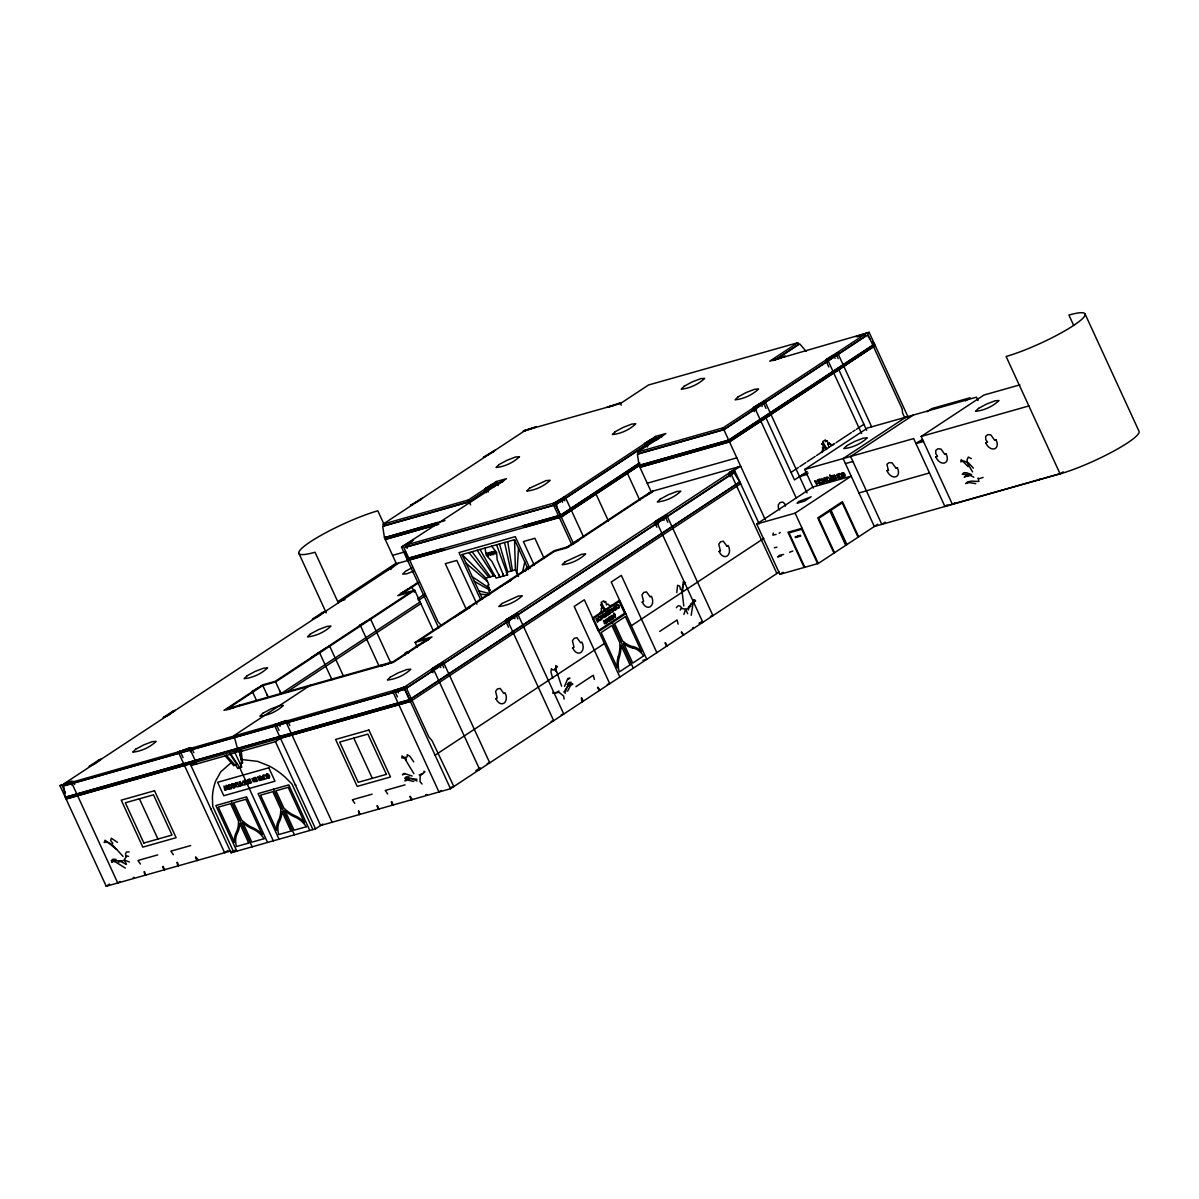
<?xml version="1.0" encoding="UTF-8"?>
<svg xmlns="http://www.w3.org/2000/svg" width="1199" height="1199" viewBox="0 0 1199 1199"><rect width="100%" height="100%" fill="white"/><g stroke="black" fill="none" stroke-linecap="round" stroke-linejoin="round"><path stroke-width="1.5" d="M795.866 537.497L795.881 536.433L796.346 537.197M607.144 620.662L607.174 618.324L609.137 621.157M516.919 573.137L518.538 548.348M613.558 617.515L613.543 617.86A1.798 1.259 74.2 0 1 613.184 618.684L612.749 618.969M691.194 615.267L692.932 604.071L694.835 599.74L692.722 599.995M553.054 692.123L552.889 693.352L559.064 692.363L563.62 696.034L564.1 699.092M797.02 536.597L797.515 537.017M800.168 535.473L800.692 536.148L800.093 535.219M773.265 532.97L772.845 535.144L776.098 534.409M607.054 614.383C603.981 617.125 606.139 607.159 607.488 615.312L608.418 614.697L606.979 611.58M615.087 616.376C612.929 621.592 613.199 606.409 615.432 617.11C614.083 608.972 611.925 618.924 614.997 616.196M522.509 572.103L524.802 561.971M565.089 693.322L566.827 687.297L571.189 682.276L568.955 682.396L567.157 684.629M607.144 614.577L606.424 616.046L606.889 615.012L605.585 614.532L605.375 612.899L609.137 610.171L610.561 613.274L608.642 614.532L609.572 613.753L608.268 610.92L607.428 611.295M688.241 610.051L689.71 605.675L690.969 606.08L685.408 609.886L683.88 614.458M564.534 686.353L567.876 678.454L569.99 678.199L567.712 679.353M525.297 571.428L526.916 566.572M601.179 617.35L602.393 614.487L603.831 617.755L603.352 616.586M603.082 616.271L601.883 619.134L600.504 615.851L600.909 617.035M614.218 608.927L613.019 611.79L611.52 608.582L612.314 610.006L613.528 607.144L614.967 610.411L614.487 609.242M680.178 610.096L680.942 608.552L685.483 609.047L687.686 613.693M567.607 691.149L570.439 685.708L572.837 683.985L570.409 684.344L567.562 686.727L563.815 692.108M799.148 536.118C800.872 536.942 799.253 534.544 799.718 536.253M688.586 607.219L693.172 601.628L695.69 600.999L690.774 604.296M789.631 552.244L792.809 551.015M256.136 779.215L257.98 776.457L259.838 780.474L258.834 778.661L256.991 781.418L255.192 777.342L255.777 778.795M815.83 482.523L817.673 479.75L819.546 483.782L818.527 481.953L816.684 484.726L814.825 480.694L815.47 482.088M838.116 476.408L836.273 479.165L834.399 475.149L835.418 476.962L837.262 474.204L839.06 478.281L838.476 476.842M797.71 535.953L798.669 536.717M419.155 774.914L422.797 773.49M692.437 628.216L693.277 627.392M610.771 620.273L610.336 620.557A1.784 1.259 74.2 0 1 609.572 620.482M618.924 607.848C614.607 608.118 622.266 608.178 617.26 604.866M779.125 533.33L780.219 532.461M615.911 606.199L616.166 606.349A1.694 1.184 74.2 0 1 616.541 609.242L615.986 609.527M554.732 668.847L557.52 666.749L555.707 665.64L556.471 671.905M833.8 373.129L846.614 364.421M597.282 619.284L596.353 619.898L597.207 619.149M604.116 614.772L603.157 615.327L604.056 614.622M608.657 611.775L607.698 612.329L608.597 611.64M455.14 616.826L470.173 607.293L468.899 607.668M502.246 481.743L497.195 483.182L469.154 501.662L383.92 525.806L383.14 524.128L525.132 430.486M525.747 430.231L524.622 430.981L532.146 428.418M444.949 520.606L384.459 537.737L382.721 526.361L385.823 524.308M534.694 427.698L536.388 426.589L523.184 430.966L620.482 403.493L648.509 384.999L797.74 342.734L798.519 344.398L776.697 358.786M384.459 537.737L437.92 522.389M641.03 464.388L561.252 516.994L396.419 563.74L385.239 539.415L438.699 524.068M607.009 407.21L620.213 402.849L618.519 403.958M609.572 406.491L608.448 407.225L615.971 404.677M383.14 524.128L468.374 499.983L496.416 481.503L506.533 478.641L401.5 547.074L438.744 628.021M486.209 492.699L484.666 489.342L496.686 482.133L494.767 482.687M382.721 526.361L469.229 501.856L495.712 484.396M401.5 547.074L413.52 539.88M406.941 544.691L412.561 540.989L411.272 541.348M395.985 563.305L337.773 601.688L344.952 599.665M230.793 850.975L106.231 886.256L59.95 785.63L405.891 687.012L428.822 736.86L432.105 740.802L453.866 786.514L450.569 787.458M396.419 563.74L386.318 570.394L391.758 568.011L398.338 563.2M405.906 552.304L406.911 558.809L408.11 558.269M59.95 785.63L73.154 781.253L74.683 784.581M418.046 582.354L397.798 595.708L410.598 592.081L275.335 681.287L262.551 684.914L223.958 710.363L393.407 662.358L431.985 636.924L419.185 640.536L554.448 551.345L567.247 547.718L653.02 491.05M226.356 709.598L262.806 685.558L268.216 697.293L266.837 694.281M401.89 593.835L419.021 582.534M228.919 708.864L227.795 709.613L235.319 707.05M237.882 706.331L239.56 705.222M260.887 686.098L275.605 681.931L414.689 590.208L433.199 630.464M554.118 503.01L561.012 498.949L562.556 502.291M571.668 544.361L553.159 504.12L655.748 436.361L665.865 433.498L637.823 451.993L638.602 453.672L723.836 429.527L865.813 335.885L865.049 334.206L857.36 336.724L858.484 335.99M797.74 342.734L769.698 361.214L869.125 332.333L908.467 417.866M227.975 850.496L224.618 852.714L178.336 752.103L180.015 750.994L183.072 757.633M583.688 537.167L565.179 496.926L553.159 504.12M644.013 444.215L656.018 437.006L654.099 437.56M772.096 360.449L785.3 356.088L783.621 357.197M182.578 750.259L190.086 747.711L188.977 748.461L190.506 751.773M774.659 359.73L773.535 360.464L781.059 357.916M555.587 504.614L654.969 439.074M776.352 359.265L799.718 343.858L806.148 351.352M178.336 752.103L191.525 747.726L193.818 752.717M418.136 598.421L424.341 594.329M418.916 600.085L425.12 595.993M275.605 681.931L281.016 693.666L420.085 601.943L417.941 599.455M286.471 692.258L420.849 603.622M638.048 463.923L561.042 514.941M406.911 558.809L560.488 515.315L639.801 463.009M640.371 464.568L561.806 516.619M730.191 476.752L728.662 473.425L740.682 466.231L651.102 491.605L639.906 467.28L730.056 441.547M310.586 685.094L233.985 735.616L237.477 748.611L238.811 749.93L234.884 752.507L241.449 766.761L239.77 767.87L273.312 840.829M322.846 824.058L315.547 828.854L231.077 852.789L190.971 765.576L196.022 762.249L66.125 799.044M855.936 336.709L869.125 332.333M225.172 755.895L239.215 751.278L241.763 762.849L240.639 763.583L241.688 767.33L237.837 768.424L235.603 765.022L233.67 765.562L225.172 755.895L190.971 765.576M637.823 451.993L723.057 427.848L865.049 334.206M754.351 411.677L752.807 408.334L764.827 401.125L807.032 492.894M828.794 366.954L825.706 360.255L837.726 353.046L871.658 426.844M779.23 571.953L450.494 788.732L320.598 825.526L274.316 724.915L275.995 723.806L279.052 730.446M872.377 341.58L874.536 344.083L728.722 440.228L639.142 465.602L637.388 454.226L723.911 429.722L867.012 335.345M284.957 721.273L286.081 720.524L278.558 723.087L280.086 726.399M274.316 724.915L287.52 720.539L289.813 725.53M240.639 763.583L242.558 763.044L241.239 751.353L242.363 750.604L238.661 751.653M417.417 647.445L415.109 642.409L554.178 550.701L568.896 546.534M379.933 666.089L381.627 664.98M382.496 665.37L381.372 666.104L388.896 663.557M233.67 765.562L236.713 764.273L229.998 754.111M235.603 765.022L236.713 764.273M391.459 662.822L427.908 638.797M566.977 547.074L651.102 491.605M729.412 441.727L874.101 346.301M241.239 751.353L275.44 741.656L280.491 738.329L410.388 701.535L740.667 483.722L739.258 482.223L411.092 698.642M237.837 768.424L241.449 766.761M441.217 790.516L438.984 791.999L392.702 691.388L394.381 690.279L397.439 696.919M403.344 687.731L732.334 470.922L734.507 470.308L759.192 523.963M738.764 466.771L729.636 472.316L730.91 471.941M405.891 687.012L392.702 691.388M432.989 672.759L431.46 669.432L443.465 662.238L489.747 762.849L487.184 763.583M508.541 627.257L505.483 620.617L517.488 613.423L563.77 714.034L561.207 714.754M656.932 527.23L654.639 522.239L666.659 515.045L712.94 615.657L710.378 616.391M406.281 688.121L735.272 471.971M106.231 886.256L109.589 884.038M406.356 688.316L733.743 472.406L739.903 482.043L409.608 699.856L65.346 797.365L63.607 785.989L404.797 689.35L409.608 699.856M119.99 881.505L117.742 882.989L71.475 782.362M145.454 874.94L144.914 875.285A22.122 21.732 -59.1 0 0 144.045 871.808M145.933 874.805L145.409 875.15A22.122 21.732 -59.1 0 0 144.524 871.673M164.578 869.53L164.038 869.875A22.122 2.533 66.3 0 0 162.599 866.547M165.057 869.38L164.518 869.74A22.122 2.533 66.3 0 0 163.079 866.412M178.366 865.618L177.827 865.963A22.122 21.732 -59.1 0 0 176.957 862.486M178.846 865.483L178.321 865.828A22.122 21.732 -59.1 0 0 177.452 862.351M821.615 444.125L822.964 443.24M825.392 441.637L827.25 440.618L828.809 447.452M822.529 447.557L822.784 447.497A4.676 3.282 74.2 0 1 821.48 452.278L821.225 452.353A4.676 3.282 74.2 0 0 822.529 447.557C826.111 444.08 829.303 455.89 822.139 443.99M827.775 444.095L829.378 443.135A4.676 3.282 74.2 0 0 833.455 444.379L833.2 444.454A4.676 3.282 74.2 0 1 829.123 443.21L829.378 443.135M197.49 860.208L196.951 860.552A22.122 2.533 66.3 0 0 195.512 857.225M791.01 472.376L798.489 467.445M799.853 466.546L805.773 462.634M807.152 461.735L815.17 456.444M816.534 455.545L834.759 443.525M836.123 442.626L851.44 432.524M852.804 431.625L855.082 430.126M856.446 429.227L863.924 424.296M813.282 488.068L804.709 469.438L867.521 428.013L976.496 397.154L978.024 400.511M601.913 603.981L600.564 604.866L604.551 610.111M807.197 471.537L794.487 479.915L765.951 417.866M602.557 607.488L601.224 608.373A4.676 3.282 74.2 0 1 599.92 613.169M231.077 852.789L234.869 850.286M610.651 610.276L609.811 611.025L610.531 610.366M905.904 417.147L843.107 458.558L874.341 526.481L1060.096 473.86A52.306 8.093 -24.7 0 0 1112.597 451.708A52.306 8.093 -24.7 0 0 1139.05 431.34L1085.065 313.943M913.398 415.019L850.586 456.444L881.82 524.368L885.192 522.15M756.734 524.023L812.802 487.049L851.2 476.168L795.117 513.157L756.734 524.023L779.875 574.336L818.258 563.47L877.698 524.263M927.022 411.722L931.698 408.649L970.081 397.768L965.405 400.856M496.011 698.612L497.195 697.983L495.592 691.403L497.42 688.945L500.133 688.421L503.82 693.457L504.989 692.692A7.524 5.291 74.2 0 1 503.97 703.199A7.524 5.291 74.2 0 1 496.011 698.612L495.637 698.717M572.837 647.955L574.006 647.175L572.418 640.746L574.246 638.288L576.959 637.748L580.646 642.799L581.815 642.035A7.524 5.291 74.2 0 1 580.796 652.541A7.524 5.291 74.2 0 1 572.837 647.955L572.463 648.059M642.379 602.093L643.548 601.328L641.96 594.884L643.773 592.426L646.486 591.901L650.188 596.937L651.357 596.173A7.524 5.291 74.2 0 1 650.338 606.679A7.524 5.291 74.2 0 1 642.379 602.093L641.99 602.198M718.815 551.525L720 550.896M726.624 546.384L728.183 545.5A7.524 5.291 74.2 0 1 727.164 556.006A7.524 5.291 74.2 0 1 719.205 551.42M625.788 613.693L598.616 631.513L592.441 618.099L619.358 600.339L625.533 613.753M435.072 755.205L604.416 643.518M631.333 625.758L763.793 538.411M954.644 502.891L952.411 504.374L921.162 436.451L983.974 395.026L1019.869 384.864M922.121 439.568L915.991 443.6L923.485 441.487M359.82 814.226L359.28 814.571A22.122 21.732 -59.1 0 0 358.411 811.094M360.3 814.091L359.775 814.436A22.122 21.732 -59.1 0 0 358.891 810.944M897.616 467.64L897.287 467.865A7.524 5.231 56.6 0 1 895.638 476.857A7.524 5.231 56.6 0 1 887.05 470.757L887.38 470.533M887.05 470.757L888.699 470.158M379.424 808.666L378.404 809.16A22.122 2.533 66.3 0 0 376.966 805.833M896.387 468.105L897.287 467.865M393.212 804.769L392.193 805.248A22.122 21.732 -59.1 0 0 391.324 801.771M575.955 686.667L592.711 675.607M659.72 631.423L676.491 620.363M411.857 799.478L411.317 799.838A22.122 2.533 66.3 0 0 409.878 796.511M412.336 799.343L411.812 799.703A22.122 2.533 66.3 0 0 410.358 796.376M946.446 453.807L946.101 454.031A7.524 5.231 56.6 0 1 944.452 463.024A7.524 5.231 56.6 0 1 935.864 456.924L936.209 456.714M937.528 456.339L935.834 453.717L935.76 450.464L937.903 448.771L940.93 449.011L944.782 454.406L946.101 454.031M643.488 656.003L632.727 663.092L623.66 643.398A30.365 21.327 74.2 0 0 632.922 648.104M477.262 769.638L480.14 767.75M701.895 621.502L699.002 623.405L702.839 622.311L656.572 521.7M581.425 700.006A22.122 2.293 64.4 0 0 582.219 701.64L583.254 701.19A22.122 2.293 64.4 0 1 581.68 697.923M599.395 690.309L600.01 690.144A22.122 21.702 12.3 0 1 597.926 687.207M666.419 646.111L667.019 645.946A22.122 2.293 64.4 0 1 665.445 642.679M779.875 574.336L782.977 572.283M996.354 439.673L996.024 439.898A7.524 5.231 56.6 0 1 994.376 448.891A7.524 5.231 56.6 0 1 985.773 442.791L986.118 442.566M987.436 442.191L985.773 442.791M987.451 442.311L985.743 439.583L985.668 436.331L987.811 434.637L990.839 434.862L994.69 440.273L996.024 439.898M947.165 505.004L944.917 506.488L913.683 438.579L804.709 469.438M1038.978 479.84L1040.672 478.731M1063.168 471.851L1060.096 473.86L1006.111 356.478A52.306 8.093 -24.7 0 0 1073.345 325.618A52.306 8.093 -24.7 0 0 1068.923 315.052L1073.615 325.259M311.29 657.577L325.558 648.269M756.899 423.607L771.002 414.539M231.152 762.699L220.736 771.841L215.745 780.864A67.249 46.731 56.6 0 0 212.403 797.455L212.733 806.432L233.715 852.039M599.02 616.886C605.09 621.696 595.229 619.463 600.684 619.883A1.754 1.229 74.2 0 0 600.459 617.245A1.754 1.229 74.2 0 0 598.571 617.515L598.331 617.95A2.038 1.424 74.2 0 1 598.586 617.125L599.2 616.631M412.021 567.756L405.577 571.234L402.684 574.111L406.671 573.826L413.475 571.219M612.539 618.849L611.625 615.627L611.385 618.189M114.025 860.957L111.597 862.171L113.71 860.672L120.934 860.837M617.44 604.596L616.826 605.09A2.038 1.424 74.2 0 0 616.571 605.915L616.811 605.48A1.754 1.229 74.2 0 1 618.699 605.21A1.754 1.229 74.2 0 1 618.879 607.863M129.147 851.934L126.539 851.994L125.505 853.658L125.91 856.7M676.356 607.698L678.094 605.78L680.058 606.065L682.126 608.343M966.889 476.078L964.251 477.202L965.869 475.733L968.897 476.198M268.936 777.986C264.769 778.616 268.171 773.835 267.047 777.566A1.858 1.289 56.6 0 0 267.932 777.986L268.726 777.881L266.822 774.149M404.797 773.85L402.429 774.824L404.003 773.4L412.156 776.023M555.557 692.827L559.019 690.984M490.601 555.347C492.939 550.761 485.985 551.915 490.676 555.167M820.071 480.634L818.692 480.934L819.981 480.454M839.645 475.089L838.266 475.389L839.57 474.909M495.382 450.015L483.362 457.224L485.28 456.669M837.726 353.046L835.808 353.6L838.116 358.621M493.134 451.498L494.423 451.139L487.528 455.2M874.536 344.083L728.647 440.048L765.367 519.886M827.954 358.771L826.681 359.13L833.56 355.069L835.104 358.426M874.656 345.941L729.502 441.906L639.906 467.28M422.483 498.095L410.463 505.289L412.381 504.749M764.827 401.125L762.909 401.665L765.996 408.379M420.235 499.578L421.508 499.204L414.629 503.265M504.359 479.96L492.354 487.169L494.273 486.614M492.519 484.156L485.64 488.218L486.914 487.858M502.126 481.443L503.4 481.084L496.521 485.145M651.851 439.029L644.972 443.09L646.246 442.731L647.79 446.088M661.578 436.616L656.527 438.04L655.748 436.361M497.27 483.362L502.561 481.863M661.908 436.736L656.602 438.234L555.662 504.809L560.488 515.315M639.696 465.242L729.292 439.868M385.239 539.415L438.594 524.308M565.179 496.926L563.26 497.465L564.804 500.822M553.803 505.124L406.356 546.879L405.592 545.2L555.407 502.636L556.95 505.993M405.157 547.433L553.878 505.304M392.553 555.347L405.097 551.795M647.235 483.212L736.83 457.838M409.878 557.76L441.757 548.737M523.214 525.657L558.629 515.63M408.874 559.948L444.709 549.786M525.342 526.961L559.378 517.309M649.184 492.864L652.046 492.175L645.167 496.236M641 498.259L642.919 497.72M482.493 598.945L462.08 554.552L514.551 539.7L528.354 569.69M921.162 436.451L1028.862 405.951M808.156 473.095L801.217 475.478M923.23 440.498L917.685 442.491M799.538 476.588L807.017 474.474M845.415 463.593L852.909 461.48M410.058 587.72L411.976 587.18L414.299 592.216M577.079 540.419L578.997 539.88M666.659 515.045L664.741 515.585L667.798 522.239M407.81 589.204L400.931 593.265L402.205 592.906M576.749 541.348L578.023 540.989L571.144 545.05M399.971 594.374L414.689 590.208M462.08 554.552L485.94 578.128L494.902 575.595L496.056 578.113L507.582 574.846L496.566 544.796M514.551 539.7L515.375 569.795L506.428 572.328L507.582 574.846M935.864 456.924L937.198 456.549M368.737 619.793L370.656 619.239L390.724 662.837M510.16 579.731L512.078 579.192M366.504 621.262L359.61 625.323L360.899 624.964M509.83 580.661L511.119 580.301L504.224 584.363M358.651 626.448L360.569 625.893L379.079 666.149M500.073 586.386L501.991 585.846M485.94 578.128L489.027 584.842L487.753 585.202L490.061 590.223L488.787 590.597L490.226 593.73L478.761 590.807M858.919 492.939L929.495 472.946M327.807 646.786L329.725 646.246L343.603 676.431M469.229 606.724L471.147 606.184M317.705 653.44L319.638 652.9L331.973 679.728M459.127 613.378L461.045 612.839M802.071 528.249L787.983 532.236L804.184 567.457M415.109 642.409L429.827 638.243M517.488 613.423L515.57 613.963L517.863 618.939M258.654 687.582L251.76 691.643L253.049 691.268M427.578 639.726L428.867 639.367L421.973 643.428M250.801 692.752L252.719 692.213L256.571 700.591M417.807 645.452L419.74 644.897M408.799 652.481L407.96 653.215L407.405 651.612L404.722 653.395L405.037 654.954M228.05 708.489L393.137 661.713M944.827 506.293L1060.006 473.665M443.465 662.238L441.547 662.777L443.84 667.768M433.693 667.948L432.419 668.323L439.314 664.261L440.842 667.573M65.316 783.052L71.715 781.238L70.591 781.988L72.12 785.315M404.453 686.997L396.944 689.545L398.473 692.872M404.722 689.155L64.806 785.435L64.027 783.756L392.418 567.202L390.245 567.816L391.009 569.495M409.533 699.676L66.544 796.825L67.324 798.489L410.313 701.355M642.934 660.394L646.771 659.3L611.235 582.04L621.322 575.385L656.857 652.646M607.189 684.434L609.751 683.715L574.216 606.454L584.318 599.785L619.853 677.045M582.219 701.64L582.819 701.475A22.122 2.293 64.4 0 1 581.245 698.208M551.12 721.423L553.683 720.689L507.402 620.078M143.73 843.077L172.012 835.059L153.502 794.817L125.34 802.79L143.85 843.047M386.498 774.314L358.216 782.318L339.707 742.076L367.868 734.103L386.378 774.344M138.634 860.297L157.758 854.887M171.547 850.975L190.686 845.565M353.001 799.583L372.125 794.173M385.913 790.261L405.052 784.85M475.823 770.597L479.66 769.503L433.379 668.892M842.432 472.946L844.336 476.662L843.541 476.767A1.858 1.289 56.6 0 1 842.657 476.348C843.841 472.691 840.319 477.337 844.546 476.782A2.248 1.559 56.6 0 0 845.115 475.973A2.293 1.589 56.6 0 0 843.766 473.05M798.624 535.938L799.643 536.223M405.172 757.228L401.755 757.978L402.115 755.88L406.416 760.511M783.606 554.478L779.725 555.227L777.656 556.965L781.313 555.916M774.329 547.718L776.907 547.239M842.687 472.721L841.758 473.485A2.188 1.514 56.6 0 1 843.766 473.23M267.077 773.925L266.148 774.689A2.188 1.514 56.6 0 1 268.141 774.434M796.406 536.657L796.211 536.897M983.09 477.442L978.594 478.866L978.144 478.026L978.774 481.324M425.69 794.667L426.844 794.592M133.209 877.518L134.363 877.443M242.168 759.581L257.635 761.38L268.816 765.831A67.249 46.731 56.6 0 1 284.897 776.922L291.942 783.996L312.924 829.603M409.144 776.877L406.281 776.802L404.722 778.406L411.347 778.391L417.057 780.999M116.063 859.398L112.811 859.248L111.237 860.672L115.718 862.081L125.34 868.061M978.594 481.473L971.535 481.114L967.653 481.863L965.6 483.602L969.242 482.553L975.776 483.647M480.319 594.194L489.087 594.914M416.937 779.245L410.388 778.601L406.731 779.2L404.857 780.819L407.795 780.099L413.805 781.463M796.436 536.582C798.519 537.856 793.348 536.178 795.731 537.527M128.488 856.386L126.794 855.966L124.261 859.713L126.405 864.374M971.58 474.594L966.619 472.781L963.756 472.736L962.272 474.354L968.312 474.549L973.828 477.187M129.417 862.021L124.906 860.223L118.371 861.961L119.66 860.942L126.045 864.284M799.298 536.463L797.845 535.938M971.325 458.647L968.297 457.044L967.053 459.966L967.563 463.413L972.599 471.911M474.444 581.425L490.061 590.223M472.331 576.824L488.997 587.915M423.876 771.137L424.911 771.826L420.175 775.843L420.025 781.673L422.063 784.026M492.729 551.96C489.432 551.66 496.146 555.332 492.459 554.642A1.559 1.079 56.6 0 1 491.74 554.073L491.335 551.81L493.254 552.514M466.066 563.215L487.483 581.485M116.648 849.402L105.107 840.214L104.133 842.462L107.31 842.118L111.942 844.381L123.122 856.446M727.014 546.279L723.312 541.229L720.599 541.753L718.786 544.211L720.374 550.791M896.058 468.329L892.101 462.829L889.073 462.604L886.93 464.298L888.369 470.383M640.851 651.132L641.6 651.881L625.368 616.586L614.592 623.69L622.536 640.94L624.784 642.724A28.926 20.308 74.2 0 0 632.922 646.651M117.442 842.357L111.342 838.236L110.638 840.439L112.796 843.302M779.71 509.95L778.451 508.631L778.226 505.019L780.054 502.561L782.752 502.021L785.18 504.194L785.45 506.158M440.962 624.994L438.13 621.996L403.419 546.534M968.118 466.651L961.193 459.607L960.774 461.78L964.041 461.045L968.597 462.979L973.378 468.105M385.254 790.471L387.697 793.978M352.341 799.793L354.784 803.315M170.887 851.2L173.33 854.707M137.975 860.522L140.418 864.029M295.239 784.716L295.808 785.345L295.134 784.461M226.296 755.16L234.794 764.827M413.925 773.715L406.251 761.02L405.966 757.528L407.27 756.614L407.21 754.651L409.968 756.374L413.76 761.935M868.091 336.589L870.234 339.092M491.605 546.204L496.596 552.364L497.165 559.873L503.715 575.94M468.929 552.619L488.877 577.304M472.091 551.72L490.406 576.869M609.317 621.097L608.193 619.823L608.148 621.607L605.51 619.418L606.379 623.09L607.308 622.461L606.844 620.617M230.568 753.736L239.53 767.315M477.172 550.281L493.628 575.955M826.8 448.771L822.649 441.682L825.347 439.898L825.901 441.502M605.225 609.662L601.089 602.557L603.771 600.789L604.341 602.378L605.69 601.493L606.469 604.91L607.818 604.026A4.676 3.282 74.2 0 0 611.895 605.27M614.832 608.867L615.072 606.304L616.466 609.317M608.972 619.778L609.212 617.215L610.126 620.438A1.694 1.184 74.2 0 1 608.582 618.339A1.694 1.184 74.2 0 1 610.321 617.425A1.694 1.184 74.2 0 1 610.681 620.153M480.08 549.457L494.692 575.655M498.724 574.666L499.998 576.989M493.044 552.319L492.759 553.578L493.224 552.694M234.899 784.551C237.972 789.332 236.653 780.474 234.989 784.251M262.491 777.147C264.799 779.455 263.166 779.08 265.249 778.945L266.568 778.556C267.497 775.034 261.877 773.445 262.506 776.787M235.049 784.925C237.342 787.233 235.813 786.784 237.807 786.709L239.126 786.334L237.342 782.437L235.229 783.157L235.064 784.551M499.923 577.019L491.875 561.372L486.209 555.302L485.04 548.063M867.447 333.457L902.158 408.919L902.577 413.011L904.885 418.031M838.85 369.802L866.697 430.336M827.625 359.7L861.571 433.498M858.634 536.837L842.447 501.617L817.763 517.893L833.964 553.114M858.079 537.212L842.268 502.831L831.042 510.219L846.869 544.601M830.098 509.755L846.299 544.975M845.745 545.35L829.933 510.969L818.707 518.358L834.519 552.739M762.204 406.506L760.661 403.149L753.781 407.21L755.055 406.851L756.599 410.208M754.726 407.78L796.376 498.334M795.117 513.157L818.258 563.47M817.613 563.65L801.801 529.269L789.002 532.896L804.814 567.277M723.057 427.848L723.836 429.527M732.334 470.922L733.099 472.601M730.581 472.886L776.862 573.497M645.931 443.66L647.475 447.017M620.482 403.493L621.247 405.157M640.341 465.062L641.105 466.741M664.021 520.396L662.492 517.069L655.613 521.13L656.887 520.771L658.416 524.083M627.422 473.35L639.846 500.373M596.023 494.063L608.448 521.07M612.329 622.566L633.312 668.173M554.807 502.936L573.677 544.001M544.166 558.479L534.889 538.291L523.364 541.558L534.199 565.104M524.323 525.552L525.102 527.23M496.416 481.503L498.229 485.49M529.973 568.506L515.315 536.642L459.007 552.589L480.604 599.545M486.599 488.802L488.128 492.145M515.375 569.795L518.463 576.494M468.374 499.983L469.154 501.662M514.866 618.759L513.337 615.447L506.443 619.493L507.717 619.134L509.245 622.461M476.932 604.146L456.819 560.413L445.309 563.665L466.186 609.092M443.06 548.572L443.825 550.251M405.667 545.05L407.21 548.408M384.085 524.413L377.82 510.804A52.306 8.093 -24.7 0 0 310.586 541.663A52.306 8.093 -24.7 0 0 315.022 552.229L338.493 603.262M385.658 537.197L386.438 538.876M403.943 687.477L450.494 788.732M298.881 553.338L326.263 612.884M353.78 738.089L372.304 778.331M285.842 721.648L332.108 822.274M275.44 741.656L315.547 828.854M309.792 830.487L288.809 784.88L258.1 793.573L279.067 839.195M273.447 789.227L294.429 834.849M267.557 842.447L246.574 796.84L215.865 805.533L236.847 851.155M231.212 801.187L252.195 846.809M189.847 748.835L196.786 763.928M139.414 798.804L157.938 839.06M61.629 784.521L65.45 792.824M723.911 429.722L728.722 440.228M469.229 501.856L470.608 504.854M279.637 690.669L281.016 693.666M262.341 776.787C265.444 781.538 264.065 772.696 262.446 776.472M502.741 573.527L503.64 575.955M678.154 624.139L677.075 620.003M594.374 679.383L593.31 675.262M683.79 606.035L681.886 589.713L683.19 584.722L685.543 582.534L683.205 581.8L682.621 591.662M499.458 543.971L507.687 571.968M239.68 752.942L242.438 762.909M552.724 678.424L550.926 671.95L551.39 668.742L552.829 670.061L554.403 669.656L556.906 672.144L561.597 686.203M680.552 589.638L679.713 586.161L677.585 585.262L676.776 592.576M504.554 542.533L510.909 571.054M210.664 808.396L210.859 809.415L210.784 808.636M507.717 541.633L512.453 570.619M612.719 618.804A1.694 1.184 74.2 0 1 611.025 617.35A1.694 1.184 74.2 0 1 612.045 615.537A1.694 1.184 74.2 0 1 613.453 617.485M616.166 609.497A1.694 1.184 74.2 0 1 614.428 607.593A1.694 1.184 74.2 0 1 616.121 606.469M197.265 858.394A22.122 2.533 66.3 0 1 197.97 860.058L197.445 860.417A22.122 2.533 66.3 0 0 195.992 857.09M269.415 777.192A2.188 1.514 56.6 0 1 268.861 777.971M268.141 774.254A2.293 1.589 56.6 0 1 269.505 777.177M377.445 805.698A22.122 2.533 66.3 0 1 378.884 809.025M392.373 803.135A22.122 21.732 -59.1 0 1 392.732 804.904M391.818 801.621A22.122 21.732 -59.1 0 1 392.687 805.114M599.575 690.414A22.122 21.702 12.3 0 1 597.507 687.492M666.599 646.216A22.122 2.293 64.4 0 1 665.01 642.964M681.272 632.233A22.122 21.702 12.3 0 0 683.355 635.17L683.775 634.885A22.122 21.702 12.3 0 1 681.706 631.963M633.087 647.985A20.863 14.643 74.2 0 1 643.653 655.883M618.324 656.273A22.316 15.662 74.2 0 0 617.245 666.704L617.38 667.858L601.149 632.562L611.91 625.458L619.838 642.709L619.898 645.961A28.926 20.308 74.2 0 1 618.324 656.273M633.057 646.561A22.316 15.662 74.2 0 1 640.985 651.042M228.245 785.9L228.694 787.563A2.113 1.469 56.6 0 0 230.253 788.657L229.204 784.82L228.245 785.9M231.677 784.925L232.141 786.589A2.113 1.469 56.6 0 0 233.685 787.683L234.599 787.713A2.248 1.559 56.6 0 0 235.139 786.919L235.199 786.544A2.278 1.574 56.6 0 0 234.135 784.251L233.79 783.981A2.293 1.589 56.6 0 0 231.557 784.641A2.293 1.589 56.6 0 0 232.906 787.563C236.293 789.407 232.486 781.268 231.677 784.925M247.354 780.219L248.793 783.157L251.58 782.812L249.782 778.915L247.354 780.219M238.541 820.895L238.451 823.758A28.926 20.098 56.6 0 1 236.188 832.451A22.316 15.512 56.6 0 0 234.479 841.353L234.554 842.417L218.323 807.122L230.613 803.645L238.541 820.895M280.776 808.92L280.686 811.798A28.926 20.098 56.6 0 1 278.423 820.491A22.316 15.512 56.6 0 0 276.699 829.393L276.789 830.457L260.558 795.162L272.847 791.67L280.776 808.92M247.519 780.279L249.032 781.463L248.733 782.902L250.171 783.007L248.553 779.47L247.519 780.279M486.554 553.383C487.109 554.178 489.297 559.199 488.578 553.533A1.559 1.079 56.6 0 0 487.858 552.964L486.554 553.383M226.296 785.375L226.116 787.953L223.928 786.049L224.887 790.366L226.236 789.991L225.697 787.803L227.435 789.317L227.6 787.368L229.084 789.197L226.296 785.375M824.268 477.831L824.088 480.409L821.9 478.506L822.859 482.822L824.193 482.448L823.668 480.259L825.407 481.773L825.571 479.825L826.89 481.698L829.888 480.829C829.438 474.714 822.019 476.917 828.479 481.039L827.055 481.653L824.268 477.831M605.24 622.94L606.05 622.97A1.903 1.334 74.2 0 1 605.69 623.63C603.157 625.054 604.626 619.463 603.487 621.067A1.828 1.289 74.2 0 1 603.936 620.512L605.21 620.887L605.24 622.94M252.464 778.825C253.409 785.24 256.751 777.821 252.464 778.825M252.315 778.721L253.678 781.688L256.436 781.433L254.638 777.537L252.315 778.721M597.222 621.861C603.637 618.909 591.572 616.106 598.181 621.262L597.267 621.846M604.071 617.35C610.456 614.428 598.511 611.55 605.03 616.751L604.071 617.35M495.067 551.345C497.705 557.385 490.346 550.551 495.067 551.345M248.703 783.621C243.982 784.371 240.37 787.743 243.202 780.789L245.001 784.671L244.986 779.979L248.703 783.621M263.555 779.425L259.838 780.474L259.823 775.768L263.555 779.425M609.497 609.931C612.075 616.121 615.177 607.518 609.497 609.931M135.622 749.255L132.729 752.133C141.257 751.353 149.98 747.292 156.155 741.387L152.183 741.656L143.67 744.924L135.622 749.255M247.039 675.771L244.161 678.649C252.674 677.87 261.412 673.808 267.587 667.903L263.615 668.173L255.102 671.44L247.039 675.771M310.406 633.986L307.529 636.864C316.041 636.084 324.779 632.023 330.954 626.103L326.982 626.388L318.469 629.64L310.406 633.986M498.934 464.627L496.041 467.505C504.569 466.711 513.292 462.649 519.482 456.744L515.495 457.014L506.982 460.281L498.934 464.627M262.791 713.3L259.898 716.178C268.426 715.398 277.149 711.337 283.339 705.432L279.352 705.701L270.839 708.969L262.791 713.3M529.583 488.188L526.691 491.065C535.219 490.271 543.941 486.209 550.131 480.304L546.144 480.574L529.583 488.188M615.267 431.67L612.374 434.548C620.902 433.768 629.625 429.707 635.815 423.802L631.828 424.071L623.33 427.339L615.267 431.67M390.289 677.12L387.412 679.998C395.925 679.219 404.663 675.157 410.837 669.252L406.866 669.522L398.353 672.789L390.289 677.12M684.134 386.258L681.242 389.135C689.77 388.356 698.492 384.294 704.682 378.374L700.696 378.659L692.183 381.911L684.134 386.258M501.722 603.637L498.844 606.514C507.357 605.735 516.095 601.673 522.269 595.768L518.298 596.038L501.722 603.637M565.089 561.851L562.211 564.729C570.724 563.935 579.447 559.873 585.637 553.968L581.665 554.253L565.089 561.851M737.999 396.914L735.107 399.792C743.635 398.997 752.358 394.936 758.547 389.031L754.561 389.3L746.063 392.568L737.999 396.914M660.259 499.099L657.367 501.961C665.895 501.182 674.617 497.12 680.807 491.215L676.821 491.485L668.308 494.752L660.259 499.099M846.734 445.713L843.841 448.591C852.369 447.812 861.092 443.75 867.282 437.845L863.295 438.115L854.797 441.382L846.734 445.713M798.819 501.497L797.095 503.22L804.589 501.107L811.153 496.776L798.819 501.497M978.489 408.409L975.596 411.272C984.124 410.493 992.847 406.431 999.037 400.526L995.05 400.796L986.552 404.063L978.489 408.409M819.846 483.452L822.604 482.897C822.154 476.782 814.75 478.971 821.195 483.092L819.891 483.452M839.42 477.906L842.178 477.352C841.743 471.237 834.324 473.425 840.784 477.547L839.48 477.906M239.29 786.049L242.063 785.51L240.265 781.613C236.608 781.538 243.022 786.199 239.29 786.049M830.053 480.544L832.825 480.005C825.721 467.055 833.44 482.493 830.128 480.529M99.202 759.746L89.116 766.401L94.556 764.018L101.121 759.207L99.202 759.746M173.226 710.932L163.139 717.587L168.579 715.203L175.144 710.378L173.226 710.932M322.396 612.554L312.295 619.209L317.735 616.826L324.315 612.015L322.396 612.554M661.773 435.372L651.686 442.041L657.127 439.643L663.706 434.832L661.773 435.372M619.179 601.553L593.385 618.564L598.796 630.299L624.589 613.288L619.179 601.553M630.03 664.875L619.269 671.965A20.863 14.643 74.2 0 1 619.343 657.052A30.365 21.327 74.2 0 0 620.977 645.167L630.03 664.875M834.309 475.404C831.731 475.718 837.352 479.825 833.845 479.72C833.32 476.228 828.674 475.658 834.309 475.404M826.066 478.701L827.34 478.566L826.066 478.701M231.167 788.687L229.474 788.537A2.293 1.589 56.6 0 1 228.245 785.285A2.293 1.589 56.6 0 1 231.002 785.555A2.293 1.589 56.6 0 1 231.137 788.687M154.521 790.74L121.234 800.168L142.831 847.123L176.118 837.696L154.521 790.74M368.887 730.026L335.6 739.453L357.197 786.394L390.484 776.982L368.887 730.026M268.801 767.795L217.618 782.303L223.778 795.716L274.976 781.208L268.801 767.795M247.938 783.022L246.574 783.412L246.529 781.688L247.938 783.022M262.776 778.825L261.427 779.2L261.382 777.477L262.776 778.825M245.96 799.283L233.685 802.76L241.613 820.026L244.026 822.184A28.926 20.098 56.6 0 0 252.839 827.745A22.316 15.512 56.6 0 1 261.412 833.725L262.206 834.579L245.96 799.283M288.195 787.323L275.92 790.8L283.848 808.051L286.261 810.224A28.926 20.098 56.6 0 0 295.074 815.77A22.316 15.512 56.6 0 1 303.647 821.765L304.426 822.619L288.195 787.323M248.733 843.047L236.443 846.524A20.863 14.493 56.6 0 1 237.282 833.395A30.365 21.102 56.6 0 0 239.665 823.338L248.733 843.047M264.095 838.701L251.805 842.178L242.738 822.469A30.365 21.102 56.6 0 0 252.764 829.004A20.863 14.493 56.6 0 1 264.095 838.701M290.967 831.087L278.678 834.564A20.863 14.493 56.6 0 1 279.517 821.435A30.365 21.102 56.6 0 0 281.9 811.378L290.967 831.087M306.33 826.74L294.04 830.218L284.972 810.509A30.365 21.102 56.6 0 0 294.999 817.044A20.863 14.493 56.6 0 1 306.33 826.74"/></g></svg>
